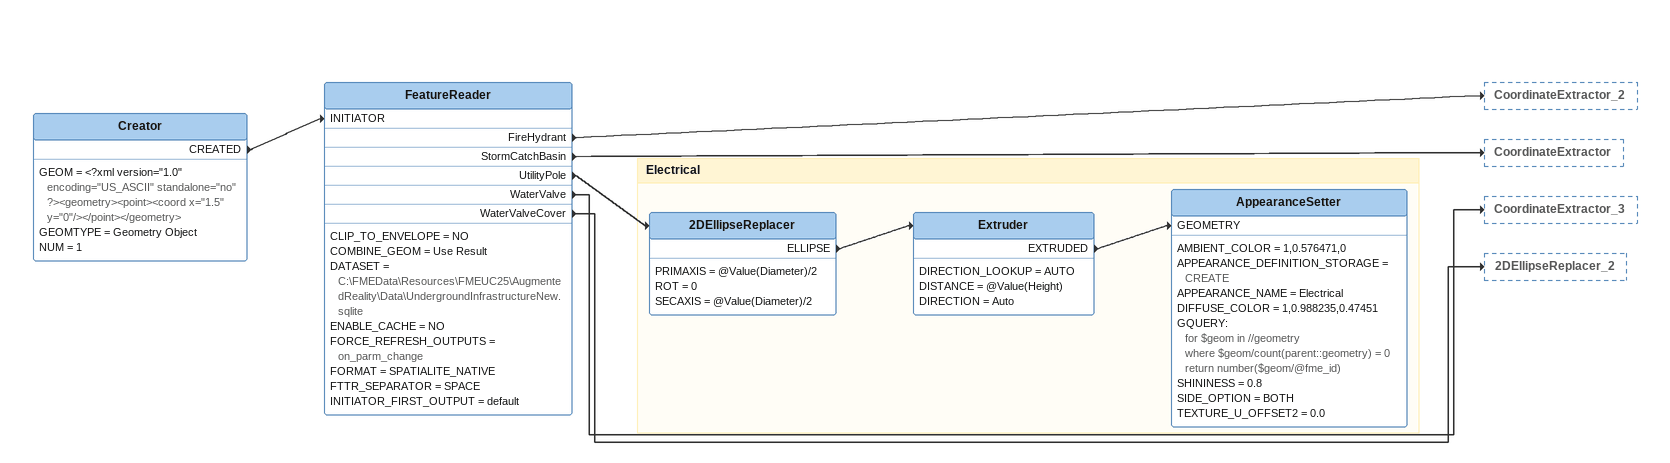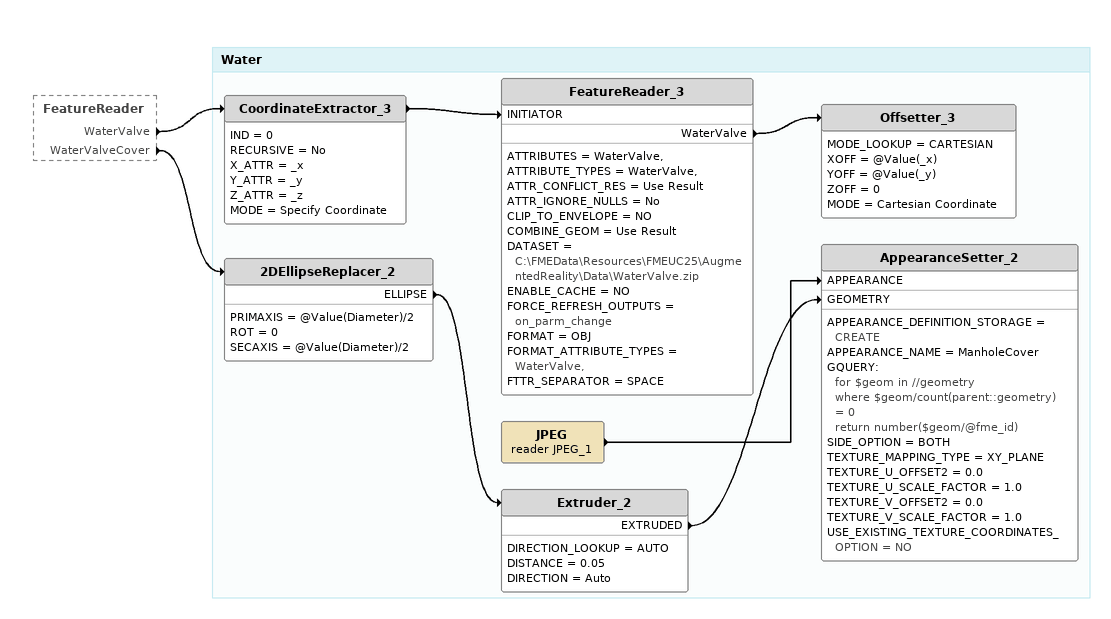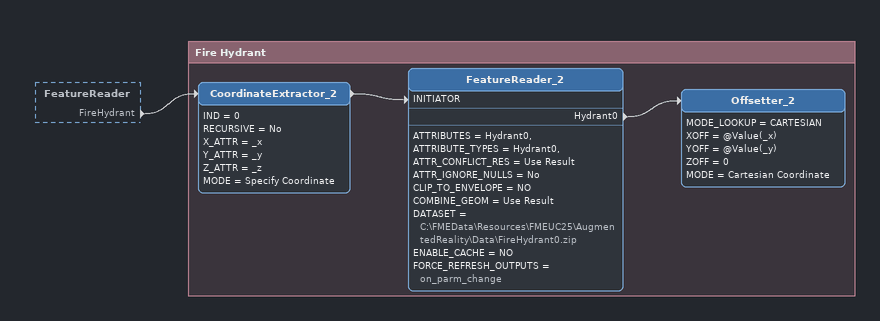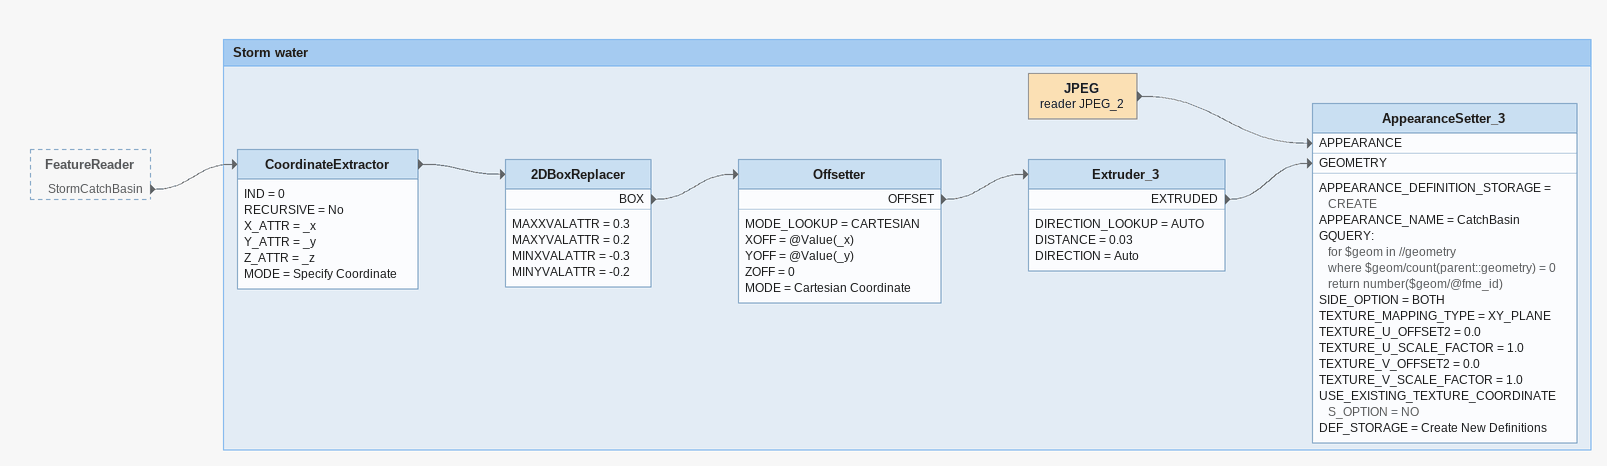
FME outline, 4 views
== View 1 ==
Creator
    GEOM = <?xml version="1.0" encoding="US_ASCII" standalone="no" ?><geometry><point><coord x="1.5" y="0"/></point></geometry>
    GEOMTYPE = Geometry Object
    NUM = 1
    CREATED -> FeatureReader [INITIATOR]
FeatureReader
    CLIP_TO_ENVELOPE = NO
    COMBINE_GEOM = Use Result
    DATASET = C:\FMEData\Resources\FMEUC25\AugmentedReality\Data\UndergroundInfrastructureNew.sqlite
    ENABLE_CACHE = NO
    FORCE_REFRESH_OUTPUTS = on_parm_change
    FORMAT = SPATIALITE_NATIVE
    FTTR_SEPARATOR = SPACE
    INITIATOR_FIRST_OUTPUT = default
    FireHydrant -> CoordinateExtractor_2
    StormCatchBasin -> CoordinateExtractor
    UtilityPole -> 2DEllipseReplacer
    WaterValve -> CoordinateExtractor_3
    WaterValveCover -> 2DEllipseReplacer_2

Bookmark: Electrical
2DEllipseReplacer
    PRIMAXIS = @Value(Diameter)/2
    ROT = 0
    SECAXIS = @Value(Diameter)/2
    ELLIPSE -> Extruder
Extruder
    DIRECTION_LOOKUP = AUTO
    DISTANCE = @Value(Height)
    DIRECTION = Auto
    EXTRUDED -> AppearanceSetter [GEOMETRY]
AppearanceSetter
    AMBIENT_COLOR = 1,0.576471,0
    APPEARANCE_DEFINITION_STORAGE = CREATE
    APPEARANCE_NAME = Electrical
    DIFFUSE_COLOR = 1,0.988235,0.47451
    GQUERY:
      for $geom in //geometry
      where $geom/count(parent::geometry) = 0
      return number($geom/@fme_id)
    SHININESS = 0.8
    SIDE_OPTION = BOTH
    TEXTURE_U_OFFSET2 = 0.0

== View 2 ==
FeatureReader [outside]
    WaterValve -> CoordinateExtractor_3
    WaterValveCover -> 2DEllipseReplacer_2

Bookmark: Water
CoordinateExtractor_3
    IND = 0
    RECURSIVE = No
    X_ATTR = _x
    Y_ATTR = _y
    Z_ATTR = _z
    MODE = Specify Coordinate
    -> FeatureReader_3 [INITIATOR]
FeatureReader_3
    ATTRIBUTES = WaterValve,
    ATTRIBUTE_TYPES = WaterValve,
    ATTR_CONFLICT_RES = Use Result
    ATTR_IGNORE_NULLS = No
    CLIP_TO_ENVELOPE = NO
    COMBINE_GEOM = Use Result
    DATASET = C:\FMEData\Resources\FMEUC25\AugmentedReality\Data\WaterValve.zip
    ENABLE_CACHE = NO
    FORCE_REFRESH_OUTPUTS = on_parm_change
    FORMAT = OBJ
    FORMAT_ATTRIBUTE_TYPES = WaterValve,
    FTTR_SEPARATOR = SPACE
    WaterValve -> Offsetter_3
Offsetter_3
    MODE_LOOKUP = CARTESIAN
    XOFF = @Value(_x)
    YOFF = @Value(_y)
    ZOFF = 0
    MODE = Cartesian Coordinate
2DEllipseReplacer_2
    PRIMAXIS = @Value(Diameter)/2
    ROT = 0
    SECAXIS = @Value(Diameter)/2
    ELLIPSE -> Extruder_2
Extruder_2
    DIRECTION_LOOKUP = AUTO
    DISTANCE = 0.05
    DIRECTION = Auto
    EXTRUDED -> AppearanceSetter_2 [GEOMETRY]
JPEG (reader JPEG_1)
    -> AppearanceSetter_2 [APPEARANCE]
AppearanceSetter_2
    APPEARANCE_DEFINITION_STORAGE = CREATE
    APPEARANCE_NAME = ManholeCover
    GQUERY:
      for $geom in //geometry
      where $geom/count(parent::geometry) = 0
      return number($geom/@fme_id)
    SIDE_OPTION = BOTH
    TEXTURE_MAPPING_TYPE = XY_PLANE
    TEXTURE_U_OFFSET2 = 0.0
    TEXTURE_U_SCALE_FACTOR = 1.0
    TEXTURE_V_OFFSET2 = 0.0
    TEXTURE_V_SCALE_FACTOR = 1.0
    USE_EXISTING_TEXTURE_COORDINATES_OPTION = NO

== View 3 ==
FeatureReader [outside]
    FireHydrant -> CoordinateExtractor_2

Bookmark: Fire Hydrant
CoordinateExtractor_2
    IND = 0
    RECURSIVE = No
    X_ATTR = _x
    Y_ATTR = _y
    Z_ATTR = _z
    MODE = Specify Coordinate
    -> FeatureReader_2 [INITIATOR]
FeatureReader_2
    ATTRIBUTES = Hydrant0,
    ATTRIBUTE_TYPES = Hydrant0,
    ATTR_CONFLICT_RES = Use Result
    ATTR_IGNORE_NULLS = No
    CLIP_TO_ENVELOPE = NO
    COMBINE_GEOM = Use Result
    DATASET = C:\FMEData\Resources\FMEUC25\AugmentedReality\Data\FireHydrant0.zip
    ENABLE_CACHE = NO
    FORCE_REFRESH_OUTPUTS = on_parm_change
    Hydrant0 -> Offsetter_2
Offsetter_2
    MODE_LOOKUP = CARTESIAN
    XOFF = @Value(_x)
    YOFF = @Value(_y)
    ZOFF = 0
    MODE = Cartesian Coordinate

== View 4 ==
FeatureReader [outside]
    StormCatchBasin -> CoordinateExtractor

Bookmark: Storm water
CoordinateExtractor
    IND = 0
    RECURSIVE = No
    X_ATTR = _x
    Y_ATTR = _y
    Z_ATTR = _z
    MODE = Specify Coordinate
    -> 2DBoxReplacer
2DBoxReplacer
    MAXXVALATTR = 0.3
    MAXYVALATTR = 0.2
    MINXVALATTR = -0.3
    MINYVALATTR = -0.2
    BOX -> Offsetter
Offsetter
    MODE_LOOKUP = CARTESIAN
    XOFF = @Value(_x)
    YOFF = @Value(_y)
    ZOFF = 0
    MODE = Cartesian Coordinate
    OFFSET -> Extruder_3
Extruder_3
    DIRECTION_LOOKUP = AUTO
    DISTANCE = 0.03
    DIRECTION = Auto
    EXTRUDED -> AppearanceSetter_3 [GEOMETRY]
JPEG (reader JPEG_2)
    -> AppearanceSetter_3 [APPEARANCE]
AppearanceSetter_3
    APPEARANCE_DEFINITION_STORAGE = CREATE
    APPEARANCE_NAME = CatchBasin
    GQUERY:
      for $geom in //geometry
      where $geom/count(parent::geometry) = 0
      return number($geom/@fme_id)
    SIDE_OPTION = BOTH
    TEXTURE_MAPPING_TYPE = XY_PLANE
    TEXTURE_U_OFFSET2 = 0.0
    TEXTURE_U_SCALE_FACTOR = 1.0
    TEXTURE_V_OFFSET2 = 0.0
    TEXTURE_V_SCALE_FACTOR = 1.0
    USE_EXISTING_TEXTURE_COORDINATES_OPTION = NO
    DEF_STORAGE = Create New Definitions
